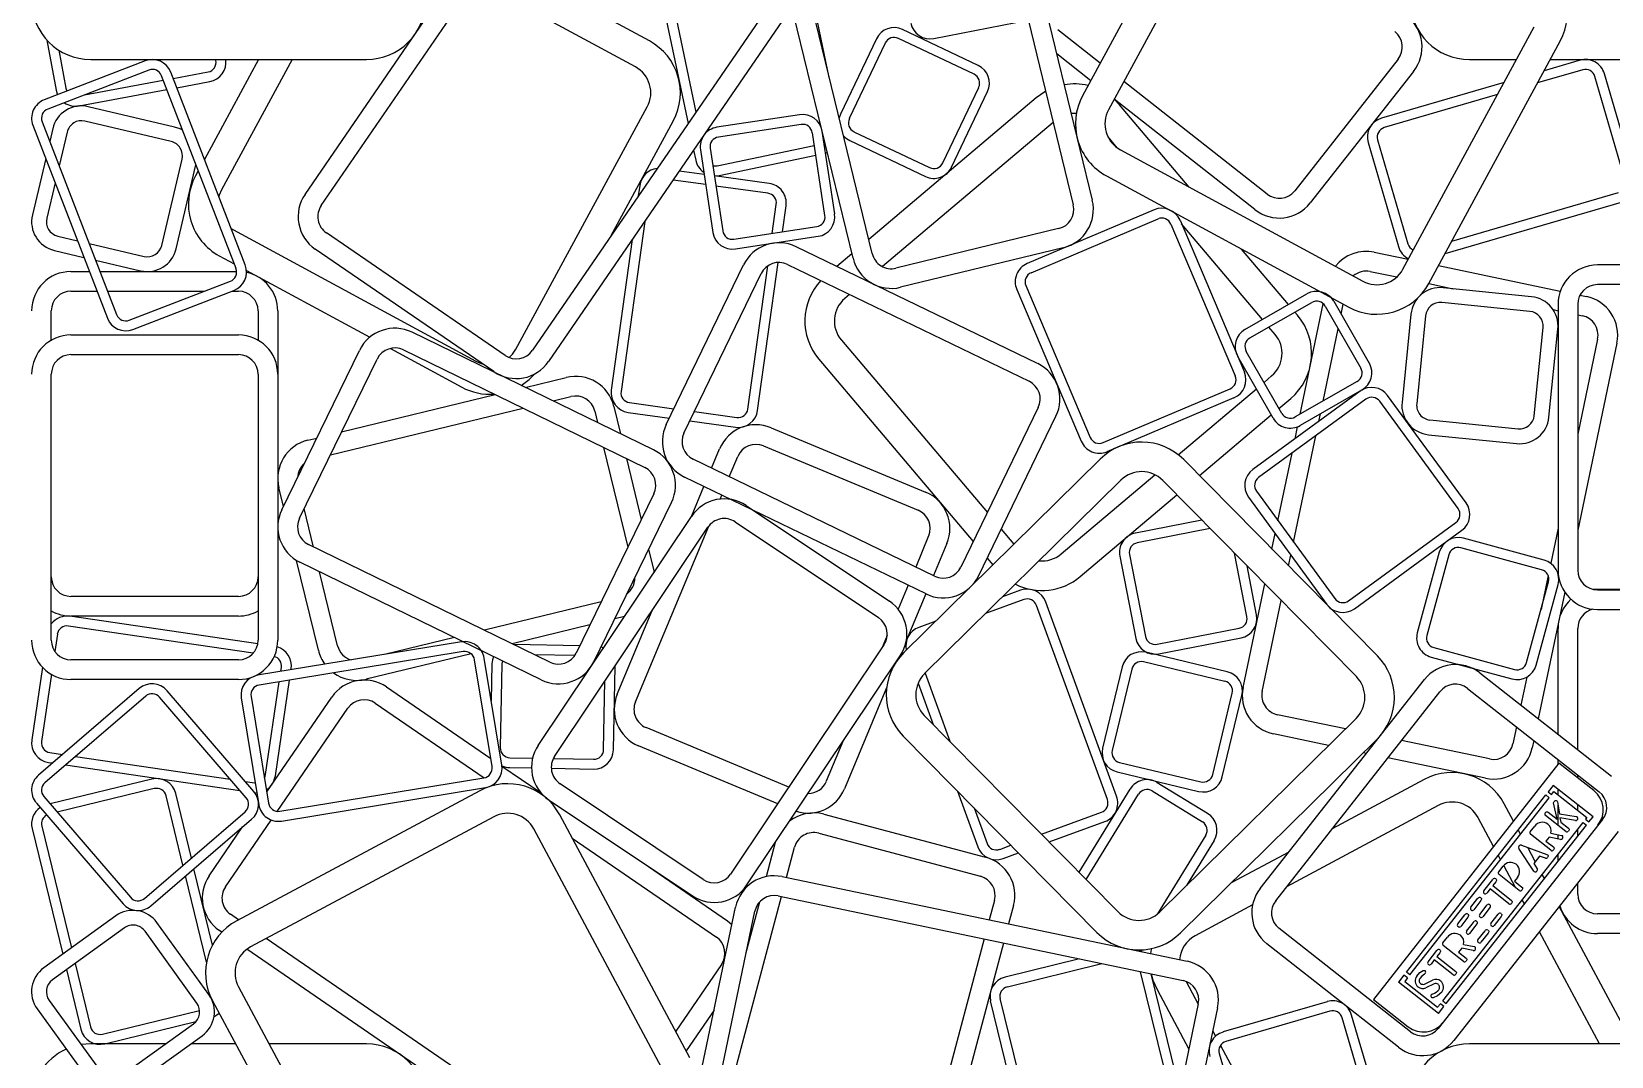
# Model space of a CAD drawing. Header units: millimetres. Extents: x 25115 to 31055, y 5999 to 10199.
# Drawn here: x 26052.5 to 26540.2, y 8891.6 to 9208.1 of the extents above; entities that cross this region are included whole.
import ezdxf

# ---------------------------------------------------------------- set-up
doc = ezdxf.new("R2010")
doc.units = ezdxf.units.MM
doc.header["$LTSCALE"] = 0.3

msp = doc.modelspace()

# ---------------------------------------------------------------- linework, layer by layer
for p, q in [((26136.89, 9157.84), (26209.12, 9263.13)), ((26417.48, 9263.14), (26376.92, 9188.31)), ((26141.91, 9154.41), (26214.13, 9259.69)), ((26425.5, 9258.8), (26384.94, 9183.96)), ((26354.63, 9234.36), (26374, 9154.6)), ((26360.54, 9235.8), (26379.91, 9156.04)), ((26243.22, 9205.23), (26194.78, 9231.48)), ((26244.43, 9230.91), (26255.14, 9179.75)), ((26247.4, 9231.54), (26257.52, 9183.21)), ((26238.87, 9197.21), (26189.59, 9223.92)), ((26298.74, 9193.99), (26292.74, 9222.67)), ((26306.06, 9138.1), (26286.69, 9217.86)), ((26311.97, 9139.54), (26292.6, 9219.3)), ((26279.31, 9214.98), (26207.08, 9109.7)), ((26284.32, 9211.55), (26212.1, 9106.26)), ((26344.72, 9197.67), (26321.38, 9208.78)), ((26331.01, 9205.98), (26356.36, 9210.97)), ((26382.38, 9198.38), (26369.33, 9208.64)), ((26475.81, 9134.71), (26516.37, 9209.55)), ((26057.23, 9205.47), (26060.09, 9190.05)), ((26313.28, 9205.9), (26302.18, 9182.57)), ((26316.02, 9204.59), (26304.92, 9181.26)), ((26343.41, 9194.93), (26320.08, 9206.03)), ((26483.83, 9130.37), (26524.39, 9205.2)), ((26087.58, 9199.08), (26056.38, 9187.04)), ((26060.89, 9202.37), (26063.08, 9190.61)), ((26070.73, 9199.49), (26155.85, 9199.49)), ((26122.54, 9199.49), (26105.84, 9168.66)), ((26109.41, 9199.22), (26109.36, 9199.49)), ((26132.92, 9199.49), (26111.11, 9159.26)), ((26379.44, 9192.96), (26368.94, 9201.2)), ((26474.33, 9199.58), (26442.4, 9158.95)), ((26496.33, 9199.49), (26510.92, 9199.49)), ((26530.48, 9199.25), (26519.41, 9196.02)), ((26521.29, 9199.49), (26549.23, 9199.49)), ((26088.67, 9196.25), (26057.48, 9184.21)), ((26068.82, 9188.58), (26093.15, 9193.1)), ((26115.59, 9134.95), (26092.6, 9194.5)), ((26118.43, 9136.04), (26095.44, 9195.6)), ((26096.19, 9193.67), (26106.97, 9195.67)), ((26479.11, 9195.83), (26447.18, 9155.19)), ((26531.33, 9196.33), (26517.37, 9192.26)), ((26544.46, 9162.16), (26535.1, 9194.26)), ((26547.38, 9163.01), (26538.02, 9195.11)), ((26067.18, 9185.19), (26094.26, 9190.22)), ((26097.3, 9190.78), (26107.53, 9192.68)), ((26333.74, 9167.54), (26344.85, 9190.88)), ((26336.49, 9166.24), (26347.59, 9189.57)), ((26433.87, 9157.92), (26389.65, 9192.66)), ((26507.09, 9192.42), (26469.19, 9181.37)), ((26505.05, 9188.66), (26470.04, 9178.45)), ((26096.61, 9178.64), (26069.98, 9184.92)), ((26201.98, 9110.01), (26242.54, 9184.84)), ((26362.62, 9187.64), (26310.91, 9143.89)), ((26388.33, 9185.5), (26386.69, 9187.2)), ((26430.11, 9153.14), (26386.72, 9187.24)), ((26409.81, 9160.11), (26388.33, 9185.5)), ((26052.9, 9179.18), (26075.88, 9119.62)), ((26055.74, 9180.27), (26078.72, 9120.72)), ((26059.01, 9178.14), (26058.08, 9174.19)), ((26095.57, 9174.2), (26068.94, 9180.48)), ((26231.39, 9145.13), (26250.56, 9180.5)), ((26289.57, 9182.45), (26264.03, 9178.56)), ((26290.03, 9179.45), (26264.49, 9175.55)), ((26302.18, 9182.57), (26301.78, 9181.48)), ((26367.82, 9180.09), (26315.15, 9135.54)), ((26375, 9182.82), (26373.42, 9182.78)), ((26063.45, 9177.09), (26060.99, 9166.65)), ((26259.24, 9174.98), (26259.28, 9174.77)), ((26297.39, 9151.36), (26293.5, 9176.9)), ((26300.4, 9151.81), (26296.5, 9177.36)), ((26305.05, 9174.46), (26328.39, 9163.36)), ((26306.36, 9177.21), (26329.69, 9166.1)), ((26387.61, 9172.23), (26384.78, 9175.57)), ((26465.06, 9173.83), (26474.43, 9141.72)), ((26467.98, 9174.68), (26477.34, 9142.58)), ((26056.85, 9168.95), (26052.73, 9151.51)), ((26092.68, 9142.09), (26098.96, 9168.72)), ((26256.86, 9171.51), (26257.5, 9168.43)), ((26258.94, 9171.63), (26262.83, 9146.09)), ((26261.94, 9172.09), (26265.83, 9146.55)), ((26264.08, 9166.7), (26294.09, 9172.98)), ((26264.7, 9163.72), (26294.55, 9169.97)), ((26297.43, 9170.57), (26298.13, 9170.76)), ((26388.61, 9171.6), (26463.45, 9131.04)), ((26097.12, 9141.04), (26103.23, 9166.97)), ((26103.93, 9165.15), (26103.09, 9163.6)), ((26260.1, 9164), (26252.44, 9165.06)), ((26280.21, 9161.21), (26263.24, 9163.56)), ((26384.27, 9163.58), (26459.1, 9123.02)), ((26059.76, 9161.41), (26057.17, 9150.46)), ((26240.23, 9160.62), (26239.77, 9157.35)), ((26260.58, 9160.86), (26250.52, 9162.26)), ((26279.79, 9158.2), (26263.72, 9160.43)), ((26281.14, 9145.8), (26282.38, 9154.77)), ((26284.27, 9146.28), (26285.39, 9154.35)), ((26488.83, 9139.59), (26543.25, 9155.47)), ((26490.87, 9143.36), (26542.4, 9158.39)), ((26241.75, 9149.48), (26234.46, 9096.97)), ((26399.03, 9153.07), (26359.84, 9136.46)), ((26361.03, 9133.66), (26400.21, 9150.27)), ((26407, 9149.85), (26426.87, 9102.96)), ((26060.56, 9144.97), (26066.65, 9143.54)), ((26114.07, 9147.32), (26114.78, 9146.9)), ((26114.78, 9146.9), (26189.62, 9106.34)), ((26198.63, 9108.12), (26143.48, 9145.95)), ((26269.3, 9144), (26294.84, 9147.89)), ((26269.76, 9140.99), (26295.3, 9144.89)), ((26369.53, 9147.26), (26319.31, 9135.06)), ((26404.2, 9148.66), (26424.07, 9101.78)), ((26432.45, 9119.22), (26407.45, 9148.77)), ((26059.52, 9140.54), (26068.64, 9138.38)), ((26070.24, 9142.69), (26087.19, 9138.69)), ((26195.19, 9103.11), (26140.04, 9140.94)), ((26237.9, 9143.87), (26231.45, 9097.39)), ((26280.7, 9142.64), (26280.7, 9142.66)), ((26283.8, 9142.89), (26283.84, 9143.14)), ((26363.05, 9105.59), (26288.49, 9141.69)), ((26305.72, 9139.5), (26301.09, 9135.59)), ((26370.97, 9141.35), (26320.75, 9129.16)), ((26440.49, 9123.84), (26426.01, 9140.95)), ((26466.98, 9139.99), (26477.48, 9137.8)), ((26072.23, 9137.54), (26086.15, 9134.26)), ((26110.44, 9138.88), (26115.03, 9136.39)), ((26118.81, 9134.34), (26156.88, 9113.71)), ((26248.41, 9086.79), (26272.25, 9136.04)), ((26273.6, 9091.53), (26279.74, 9135.75)), ((26276.61, 9091.12), (26282.96, 9136.82)), ((26285.84, 9136.21), (26360.41, 9100.11)), ((26486.8, 9135.85), (26524.4, 9127.99)), ((26587.53, 9136.05), (26535.85, 9136.05)), ((26064.65, 9134.01), (26070.33, 9134.01)), ((26073.59, 9134.01), (26115.79, 9134.01)), ((26082.65, 9118.98), (26113.85, 9131.02)), ((26253.88, 9084.14), (26277.72, 9133.39)), ((26310.32, 9131.44), (26310.07, 9131.24)), ((26359.42, 9129.68), (26379.29, 9082.8)), ((26465.73, 9134.04), (26473.95, 9132.33)), ((26483.78, 9130.27), (26491.34, 9128.69)), ((26587.53, 9129.97), (26535.85, 9129.97)), ((26064.65, 9127.93), (26072.68, 9127.93)), ((26075.94, 9127.93), (26105.86, 9127.93)), ((26083.75, 9116.14), (26114.94, 9128.18)), ((26114.3, 9127.93), (26116.33, 9127.93)), ((26305, 9126.94), (26303.53, 9125.7)), ((26356.62, 9128.49), (26376.49, 9081.61)), ((26427.05, 9116.12), (26446.17, 9127.09)), ((26428.56, 9113.49), (26447.68, 9124.46)), ((26454.47, 9124.85), (26465.44, 9105.73)), ((26515.03, 9121.71), (26487.81, 9124.46)), ((26515.49, 9126.25), (26488.27, 9129)), ((26530.47, 9126.72), (26532.44, 9126.3)), ((26058.57, 9112.8), (26058.57, 9121.85)), ((26122.41, 9121.85), (26122.41, 9112.8)), ((26128.49, 9121.85), (26128.49, 9102.27)), ((26443.31, 9120.51), (26442.49, 9121.48)), ((26444.09, 9089.98), (26451.23, 9124.08)), ((26451.83, 9123.34), (26462.8, 9104.22)), ((26456.76, 9120.85), (26457.41, 9123.94)), ((26478.28, 9120.84), (26475.53, 9093.62)), ((26482.81, 9120.38), (26480.06, 9093.16)), ((26522.15, 9122.24), (26523.69, 9121.92)), ((26523.69, 9123.89), (26523.69, 9041.81)), ((26529.77, 9123.89), (26529.77, 9041.81)), ((26529.77, 9120.65), (26531.2, 9120.35)), ((26244.42, 9078.97), (26169.95, 9115.26)), ((26436.34, 9114.62), (26434.45, 9116.86)), ((26451.15, 9094.03), (26455.83, 9116.37)), ((26516.36, 9089.49), (26519.11, 9116.72)), ((26520.9, 9089.04), (26523.65, 9116.26)), ((26064.65, 9114.43), (26116.33, 9114.43)), ((26163.25, 9110.25), (26185.27, 9098.32)), ((26167.29, 9109.8), (26241.76, 9073.5)), ((26302.46, 9112.85), (26347.53, 9059.57)), ((26535.9, 9113.16), (26529.77, 9083.84)), ((26541.85, 9111.91), (26529.77, 9054.13)), ((26064.65, 9108.35), (26116.33, 9108.35)), ((26129.72, 9060.47), (26153.7, 9109.66)), ((26135.19, 9057.81), (26159.16, 9106.99)), ((26295.49, 9106.96), (26343.18, 9050.59)), ((26435.78, 9088.71), (26424.81, 9107.82)), ((26438.41, 9090.22), (26427.44, 9109.34)), ((26058.57, 9020.19), (26058.57, 9102.27)), ((26122.41, 9102.27), (26122.41, 9020.19)), ((26128.49, 9102.27), (26128.49, 9020.19)), ((26204.88, 9098.24), (26217.54, 9101.31)), ((26432.93, 9099.78), (26435.27, 9101.77)), ((26461.68, 9100.07), (26442.56, 9089.1)), ((26148.18, 9084.47), (26195.62, 9095.99)), ((26213.45, 9094.06), (26218.98, 9095.4)), ((26383.27, 9081.18), (26422.46, 9097.79)), ((26406.48, 9077.41), (26430.57, 9097.79)), ((26462.6, 9097.05), (26429.46, 9072.85)), ((26463.19, 9097.43), (26444.08, 9086.46)), ((26495.3, 9062.59), (26471.1, 9095.73)), ((26144.72, 9077.37), (26204.19, 9091.81)), ((26226.32, 9090.93), (26227.19, 9087.36)), ((26232.23, 9092.36), (26234.28, 9083.91)), ((26236.63, 9090.53), (26249.36, 9088.76)), ((26237.05, 9093.54), (26250.75, 9091.64)), ((26257.08, 9090.76), (26270.17, 9088.94)), ((26363.23, 9091.99), (26339.38, 9042.74)), ((26423.64, 9094.99), (26384.46, 9078.38)), ((26464.39, 9094.6), (26431.25, 9070.39)), ((26437.54, 9091.74), (26441.16, 9094.8)), ((26492.85, 9060.8), (26468.64, 9093.94)), ((26255.69, 9087.88), (26269.75, 9085.93)), ((26280.78, 9085.79), (26328.48, 9065.9)), ((26344.85, 9040.09), (26368.7, 9089.34)), ((26413.01, 9070.99), (26435.18, 9089.75)), ((26442.5, 9082.37), (26443.28, 9086.08)), ((26449.84, 9087.73), (26450.32, 9090.05)), ((26484.14, 9088.17), (26511.36, 9085.42)), ((26137.78, 9081.94), (26140.51, 9082.6)), ((26442.04, 9050.46), (26448.91, 9083.29)), ((26483.68, 9083.63), (26510.91, 9080.88)), ((26229.05, 9079.69), (26236.53, 9048.9)), ((26236.15, 9076.23), (26240.7, 9057.47)), ((26331.26, 9039.92), (26256.7, 9076.02)), ((26262.38, 9073.27), (26264.87, 9079.24)), ((26267.86, 9070.61), (26270.49, 9076.9)), ((26278.44, 9080.18), (26326.14, 9060.29)), ((26382.35, 9076.09), (26321.75, 9016.32)), ((26467.92, 9015.32), (26408.15, 9075.92)), ((26437.21, 9057.07), (26441.58, 9077.93)), ((26370.29, 9046.79), (26399.23, 9071.27)), ((26130.23, 9061.51), (26128.83, 9067.25)), ((26328.61, 9034.45), (26254.05, 9070.55)), ((26256.18, 9058.38), (26260.04, 9067.65)), ((26388.76, 9069.6), (26328.16, 9009.83)), ((26461.43, 9008.92), (26401.65, 9069.51)), ((26430.59, 9066.14), (26454.8, 9033)), ((26244.56, 9065.37), (26220.58, 9016.18)), ((26226.05, 9013.52), (26250.02, 9062.71)), ((26265, 9063.74), (26265.52, 9064.99)), ((26273.06, 9061.76), (26317.29, 9032.19)), ((26376.18, 9039.83), (26406.03, 9065.08)), ((26428.14, 9064.35), (26452.34, 9031.21)), ((26139.54, 9048.92), (26136.65, 9060.82)), ((26208.89, 8987.65), (26256.19, 9058.41)), ((26269.68, 9056.71), (26313.91, 9027.14)), ((26413.77, 9057.24), (26393.21, 9053.22)), ((26459.05, 9032.34), (26492.19, 9056.55)), ((26213.94, 8984.27), (26261.25, 9055.03)), ((26238.9, 9001.14), (26261.52, 9055.41)), ((26329.41, 9052.34), (26325.41, 9042.75)), ((26351.83, 9054.49), (26355.75, 9049.85)), ((26416.33, 9054.64), (26393.79, 9050.24)), ((26435.38, 9048.31), (26436.38, 9053.07)), ((26460.84, 9029.89), (26493.98, 9054.09)), ((26519.42, 9044.87), (26494.48, 9051.64)), ((26523.69, 9054.76), (26521.42, 9043.91)), ((26212.45, 9013.38), (26137.99, 9049.68)), ((26242.95, 9048.2), (26244.43, 9042.14)), ((26335.02, 9050), (26330.89, 9040.1)), ((26391.39, 9046.67), (26396.34, 9021.31)), ((26427.66, 9027.43), (26423.84, 9047.02)), ((26440.51, 9043.11), (26441.21, 9046.46)), ((26487.02, 9047.36), (26480.25, 9022.42)), ((26489.96, 9046.56), (26483.19, 9021.63)), ((26518.62, 9041.93), (26493.69, 9048.7)), ((26141.03, 9017.03), (26134.29, 9044.78)), ((26209.79, 9007.92), (26135.32, 9044.21)), ((26244.43, 9042.14), (26244.63, 9041.11)), ((26347.48, 9045.51), (26349.24, 9043.43)), ((26388.4, 9046.09), (26393.35, 9020.73)), ((26430.65, 9028.01), (26427.7, 9043.11)), ((26146.94, 9018.47), (26141.41, 9041.25)), ((26323.07, 9037.13), (26319.98, 9029.73)), ((26426.45, 9005.6), (26433.14, 9037.59)), ((26513.99, 9013.27), (26520.76, 9038.2)), ((26516.93, 9012.47), (26523.7, 9037.41)), ((26520.64, 9040.16), (26518.44, 9029.64)), ((26116.33, 9033.69), (26064.65, 9033.69)), ((26228.27, 9031.96), (26192.27, 9023.22)), ((26328.55, 9034.48), (26322.51, 9019.98)), ((26358.81, 9032.72), (26347, 9028.41)), ((26357.77, 9035.57), (26352.2, 9033.54)), ((26387.44, 8971.97), (26365.56, 9031.95)), ((26432.4, 9004.36), (26438.27, 9032.4)), ((26525.77, 9035), (26517.59, 8995.87)), ((26534.48, 9035.88), (26535.85, 9035.96)), ((26535.85, 9035.96), (26587.53, 9035.96)), ((26535.85, 9035.73), (26587.53, 9035.73)), ((26122.3, 9019.01), (26064.33, 9027.55)), ((26116.33, 9027.61), (26064.65, 9027.61)), ((26235.48, 9027.46), (26232.49, 9026.73)), ((26233.29, 9003.48), (26244.06, 9029.32)), ((26384.58, 8970.93), (26362.71, 9030.9)), ((26535.85, 9029.65), (26587.53, 9029.65)), ((26120.87, 9016.15), (26063.89, 9024.54)), ((26224.82, 9024.87), (26200.83, 9019.04)), ((26331.59, 9026.03), (26326.35, 9024.11)), ((26399.9, 9018.91), (26425.26, 9023.86)), ((26523.69, 8991.08), (26523.69, 9023.8)), ((26529.77, 8986.3), (26529.77, 9023.8)), ((26060.44, 9021.98), (26059.66, 9016.72)), ((26185.24, 9019.63), (26122.24, 9009.31)), ((26183.01, 9020.97), (26161.39, 9015.72)), ((26221.68, 9018.44), (26201.29, 9018.82)), ((26315.58, 9018.7), (26268.28, 8947.94)), ((26316.59, 9021.59), (26315.06, 9017.92)), ((26400.48, 9015.93), (26425.84, 9020.88)), ((26485.33, 9017.9), (26510.26, 9011.13)), ((26116.33, 9014.11), (26064.65, 9014.11)), ((26185.73, 9016.63), (26122.73, 9006.31)), ((26188.17, 9015.97), (26155.72, 9008.09)), ((26194.63, 8981.12), (26189.22, 9014.12)), ((26191.57, 9016.79), (26191.44, 9016.76)), ((26197.63, 8981.61), (26192.22, 9014.61)), ((26194.61, 9012.87), (26194.39, 9001.4)), ((26197.65, 9012.81), (26197.16, 8986.97)), ((26220.14, 9015.42), (26207.78, 9015.66)), ((26273.33, 8944.56), (26320.64, 9015.32)), ((26320.44, 9015.03), (26320.31, 9014.72)), ((26420.87, 9007.45), (26395.74, 9013.47)), ((26421.58, 9010.41), (26396.45, 9016.43)), ((26484.53, 9014.96), (26509.47, 9008.19)), ((26055.86, 9011.79), (26052.56, 8989.34)), ((26058.62, 9009.63), (26055.56, 8988.89)), ((26116.33, 9008.03), (26064.65, 9008.03)), ((26127.74, 8978.26), (26132.1, 9007.84)), ((26129.42, 9010.48), (26129.61, 9011.79)), ((26132.57, 9011), (26132.62, 9011.34)), ((26229.07, 8986.37), (26229.47, 9007.5)), ((26232.11, 8986.31), (26232.6, 9012.15)), ((26328.28, 9009.95), (26335.95, 8988.94)), ((26389.12, 9011.93), (26383.11, 8986.8)), ((26392.08, 9011.22), (26386.06, 8986.09)), ((26431.74, 8943.47), (26482.46, 9008.01)), ((26499.53, 9010.06), (26540.17, 8978.13)), ((26514.08, 9008.78), (26512.25, 9000.06)), ((26085.73, 9005.21), (26054.61, 8978.46)), ((26087.71, 9002.91), (26056.59, 8976.15)), ((26118.75, 8971.47), (26092, 9002.59)), ((26121.06, 8973.45), (26094.3, 9004.57)), ((26120.23, 9002.81), (26125.63, 8969.81)), ((26124.74, 8978.7), (26128.95, 9007.32)), ((26125.06, 8973.31), (26145.13, 9002.57)), ((26162.04, 9005.72), (26194.22, 8983.64)), ((26316.44, 9005.44), (26303.43, 8974.24)), ((26326.16, 9006.89), (26330.81, 8994.15)), ((26417.11, 8978.66), (26423.12, 9003.79)), ((26420.06, 8977.95), (26426.08, 9003.08)), ((26436.53, 8939.71), (26487.24, 9004.26)), ((26495.77, 9005.28), (26536.41, 8973.35)), ((26117.23, 9002.32), (26122.63, 8969.32)), ((26128.3, 8967.28), (26150.14, 8999.13)), ((26158.6, 9000.71), (26192.21, 8977.65)), ((26286.24, 8974.82), (26242.17, 8993.19)), ((26328.07, 8996.93), (26387.85, 8936.33)), ((26400.74, 8936.24), (26461.34, 8996.02)), ((26458.06, 8992.78), (26437.11, 8997.16)), ((26510.86, 8993.42), (26509.77, 8988.18)), ((26302.94, 8988.85), (26297.82, 8976.58)), ((26321.58, 8990.52), (26381.35, 8929.93)), ((26407.15, 8929.75), (26467.75, 8989.53)), ((26452.87, 8987.66), (26435.86, 8991.21)), ((26468.74, 8990.55), (26468.71, 8990.55)), ((26502.57, 8983.47), (26475.38, 8989.16)), ((26516.2, 8989.23), (26515.72, 8986.94)), ((26058.13, 8985.44), (26062.06, 8984.86)), ((26066.04, 8984.28), (26113.78, 8977.24)), ((26200.14, 8983.88), (26207.17, 8983.74)), ((26213.56, 8983.62), (26225.98, 8983.39)), ((26282.8, 8969.67), (26239.83, 8987.58)), ((26464.54, 8985.21), (26463.58, 8985.42)), ((26501.33, 8977.52), (26471.18, 8983.83)), ((26523.69, 8981.76), (26523.69, 8983.34)), ((26057.69, 8982.43), (26059.01, 8982.24)), ((26062.99, 8981.65), (26116.81, 8973.73)), ((26197.68, 8981.27), (26209.75, 8972.99)), ((26200.08, 8980.84), (26206.84, 8980.71)), ((26212.92, 8980.59), (26225.92, 8980.35)), ((26387.6, 8979.47), (26412.74, 8973.46)), ((26388.31, 8982.43), (26413.44, 8976.41)), ((26523.99, 8982.14), (26466.7, 8909.24)), ((26534.75, 8973.69), (26523.99, 8982.14)), ((26529.77, 8977.6), (26529.77, 8978.57)), ((26089.63, 8977.28), (26058.18, 8969.64)), ((26090.35, 8974.33), (26060.4, 8967.05)), ((26190.84, 8973.68), (26115.81, 8933.49)), ((26118.37, 8976.57), (26121.29, 8976.14)), ((26121.29, 8976.14), (26121.52, 8976.11)), ((26129.13, 8967.31), (26192.13, 8977.63)), ((26129.62, 8964.31), (26192.62, 8974.63)), ((26195.12, 8975.65), (26195.48, 8975.4)), ((26259.84, 8946.27), (26215.62, 8975.83)), ((26338.33, 8973.54), (26344.6, 8956.34)), ((26375.86, 8948.48), (26391.6, 8974.2)), ((26398.37, 8973.61), (26413.93, 8964.09)), ((26399.96, 8976.21), (26415.52, 8966.69)), ((26482.4, 8977.12), (26453.94, 8961.88)), ((26522.21, 8975.33), (26520.63, 8973.32)), ((26520.63, 8973.32), (26521.71, 8972.47)), ((26521.71, 8972.47), (26522.44, 8973.41)), ((26534.52, 8965.65), (26522.21, 8975.33)), ((26522.44, 8973.41), (26532.6, 8965.42)), ((26523.69, 8972.42), (26523.69, 8974.16)), ((26053.96, 8969.88), (26080.72, 8938.76)), ((26056.27, 8971.87), (26083.02, 8940.75)), ((26099.22, 8950.67), (26094.02, 8972.09)), ((26101.81, 8952.89), (26096.97, 8972.81)), ((26121.35, 8973.08), (26122.02, 8973.07)), ((26122.52, 8969.62), (26122.57, 8969.69)), ((26212.24, 8970.78), (26256.46, 8941.21)), ((26378.06, 8946.25), (26394.19, 8972.61)), ((26486.7, 8969.08), (26439.9, 8944.01)), ((26476.9, 8917.66), (26519.88, 8972.36)), ((26477.97, 8916.81), (26520.96, 8971.52)), ((26509.96, 8964.29), (26507.09, 8969.66)), ((26520.96, 8971.52), (26519.88, 8972.36)), ((26523.42, 8964.86), (26522.31, 8969.93)), ((26523.51, 8970.26), (26524.14, 8966.57)), ((26523.69, 8962.99), (26523.69, 8969.19)), ((26529.77, 8967.65), (26529.77, 8969.39)), ((26087.31, 8940.42), (26118.43, 8967.18)), ((26089.29, 8938.12), (26120.41, 8964.87)), ((26112.31, 8943.98), (26126.47, 8964.62)), ((26195.15, 8965.64), (26120.11, 8925.45)), ((26255.73, 8891.18), (26215.53, 8966.22)), ((26297.03, 8966.41), (26346.98, 8953.12)), ((26343.46, 8968.34), (26347.46, 8957.39)), ((26364.23, 8960.27), (26382.77, 8967.03)), ((26366.58, 8957.89), (26383.81, 8964.18)), ((26537.44, 8964.81), (26486.72, 8900.27)), ((26488.13, 8908.83), (26531.41, 8963.91)), ((26503.81, 8956.46), (26499.05, 8965.35)), ((26526.07, 8961.12), (26519.8, 8966.05)), ((26520.61, 8967.07), (26523.42, 8964.86)), ((26524.14, 8966.57), (26529.34, 8965.75)), ((26524.25, 8965.35), (26524.6, 8963.94)), ((26529.08, 8964.5), (26524.25, 8965.35)), ((26524.6, 8963.94), (26526.88, 8962.14)), ((26531.41, 8963.91), (26532.49, 8963.07)), ((26532.6, 8965.42), (26532.16, 8964.87)), ((26532.16, 8964.87), (26533.24, 8964.02)), ((26533.24, 8964.02), (26534.52, 8965.65)), ((26052.66, 8962.04), (26062.1, 8923.2)), ((26055.62, 8962.76), (26064.76, 8925.12)), ((26107.3, 8947.42), (26117.63, 8962.49)), ((26247.69, 8886.88), (26207.49, 8961.91)), ((26219.4, 8959), (26263.89, 8928.48)), ((26295.47, 8960.53), (26345.41, 8947.25)), ((26414.94, 8959.91), (26400.09, 8935.66)), ((26489.21, 8907.98), (26532.49, 8963.07)), ((26542.22, 8961.06), (26491.5, 8896.52)), ((26512.12, 8960.27), (26511.41, 8961.59)), ((26515.12, 8961.01), (26516.49, 8962.76)), ((26521.48, 8955.28), (26515.22, 8960.21)), ((26520.95, 8959.36), (26519.97, 8958.13)), ((26524.46, 8958.64), (26520.95, 8959.36)), ((26521.48, 8960.53), (26524.77, 8959.88)), ((26523.69, 8958.8), (26523.69, 8960.1)), ((26529.77, 8959.61), (26529.77, 8961.83)), ((26279.33, 8947.15), (26282.15, 8957.75)), ((26285.54, 8946.85), (26288.03, 8956.22)), ((26351.36, 8955.57), (26354.81, 8956.83)), ((26352.4, 8952.72), (26357.16, 8954.45)), ((26417.53, 8958.33), (26409, 8944.38)), ((26440.59, 8954.73), (26422.82, 8945.21)), ((26505.97, 8952.44), (26505.26, 8953.76)), ((26516.2, 8948.86), (26511.58, 8955.86)), ((26512.38, 8956.83), (26520.26, 8954.02)), ((26516.66, 8951.8), (26514.34, 8956.13)), ((26519.97, 8958.13), (26522.29, 8956.3)), ((26523.69, 8951.87), (26523.69, 8954.09)), ((26108.34, 8926.02), (26102.62, 8949.58)), ((26241.29, 8951.36), (26267.33, 8933.5)), ((26505.38, 8948.62), (26506.75, 8950.37)), ((26510.61, 8943.78), (26506.98, 8950.56)), ((26517.97, 8953.47), (26516.2, 8951.21)), ((26516.2, 8951.21), (26517.26, 8949.6)), ((26519.79, 8952.82), (26517.97, 8953.47)), ((26106.49, 8920.75), (26100.03, 8947.35)), ((26284.21, 8947.13), (26409.18, 8921)), ((26500.79, 8942.78), (26503.54, 8946.28)), ((26504.46, 8945.56), (26503.53, 8944.37)), ((26503.53, 8944.37), (26509.33, 8939.81)), ((26511.74, 8942.89), (26505.48, 8947.81)), ((26511.17, 8946.92), (26510.23, 8945.73)), ((26510.23, 8945.73), (26512.55, 8943.91)), ((26519.49, 8946.52), (26518.78, 8947.84)), ((26529.77, 8941.72), (26529.77, 8945.22)), ((26266.93, 8876.9), (26283.98, 8940.97)), ((26273.11, 8923.76), (26277.26, 8939.36)), ((26282.96, 8941.18), (26407.94, 8915.04)), ((26349.73, 8939.81), (26348.12, 8933.77)), ((26496.77, 8937.66), (26498.95, 8940.44)), ((26499.88, 8939.72), (26497.66, 8936.9)), ((26502.73, 8943.34), (26501.71, 8942.05)), ((26508.53, 8938.79), (26502.73, 8943.34)), ((26513.33, 8938.69), (26512.63, 8940.01)), ((26078.47, 8935), (26056.28, 8919)), ((26116.4, 8933.8), (26113.89, 8935.53)), ((26256.12, 8872.25), (26269.81, 8937.72)), ((26262.08, 8871.01), (26275.76, 8936.47)), ((26355.6, 8938.25), (26354.08, 8932.52)), ((26429.39, 8938.38), (26411.67, 8928.89)), ((26492.74, 8932.53), (26494.93, 8935.32)), ((26495.85, 8934.6), (26493.64, 8931.78)), ((26496.92, 8936.81), (26496.86, 8936.85)), ((26499.51, 8935.45), (26501.83, 8938.4)), ((26499.68, 8934.64), (26499.6, 8934.7)), ((26502.75, 8937.68), (26500.43, 8934.72)), ((26502.57, 8938.49), (26502.66, 8938.43)), ((26502.99, 8932.71), (26505.21, 8935.53)), ((26506.13, 8934.81), (26503.94, 8932.02)), ((26546.82, 8895.49), (26524.07, 8937.96)), ((26548.96, 8935.64), (26535.85, 8935.64)), ((26081.13, 8931.3), (26058.94, 8915.3)), ((26103.5, 8908.08), (26087.5, 8930.27)), ((26107.2, 8910.75), (26091.2, 8932.94)), ((26111.21, 8929.99), (26110.45, 8930.51)), ((26267.33, 8933.5), (26268.7, 8932.4)), ((26478.19, 8899.25), (26437.55, 8931.18)), ((26492.89, 8931.69), (26492.84, 8931.73)), ((26495.48, 8930.33), (26497.14, 8932.44)), ((26495.66, 8929.51), (26495.57, 8929.58)), ((26498.06, 8931.71), (26496.4, 8929.6)), ((26497.15, 8932.45), (26497.8, 8933.28)), ((26498.07, 8931.73), (26498.72, 8932.55)), ((26498.55, 8933.37), (26498.63, 8933.3)), ((26498.96, 8927.59), (26501.18, 8930.41)), ((26502.1, 8929.68), (26499.91, 8926.9)), ((26503.13, 8931.92), (26503.08, 8931.97)), ((26536.48, 8895.49), (26517.92, 8930.13)), ((26549.94, 8929.56), (26535.85, 8929.56)), ((26214.82, 8858.92), (26118.93, 8924.69)), ((26219.18, 8863.3), (26124.87, 8927.99)), ((26346.55, 8927.88), (26328.63, 8860.49)), ((26352.51, 8926.63), (26334.5, 8858.92)), ((26389.73, 8925.09), (26389.68, 8925.07)), ((26474.43, 8894.47), (26433.79, 8926.4)), ((26488.15, 8926.7), (26489.53, 8928.45)), ((26494.52, 8920.96), (26488.25, 8925.89)), ((26493.98, 8925.04), (26493.01, 8923.81)), ((26497.49, 8924.33), (26493.98, 8925.04)), ((26494.52, 8926.21), (26497.8, 8925.57)), ((26499.11, 8926.8), (26499.05, 8926.84)), ((26065.92, 8920.33), (26070.69, 8900.73)), ((26265.46, 8920.03), (26251.32, 8899.41)), ((26376, 8921.72), (26352.98, 8916.09)), ((26353.71, 8913.14), (26382.89, 8920.28)), ((26483.57, 8920.86), (26486.32, 8924.36)), ((26485.5, 8921.42), (26484.49, 8920.13)), ((26491.3, 8916.86), (26485.5, 8921.42)), ((26487.24, 8923.63), (26486.31, 8922.44)), ((26486.31, 8922.44), (26492.1, 8917.89)), ((26493.01, 8923.81), (26495.33, 8921.98)), ((26063.26, 8918.41), (26067.73, 8900.01)), ((26405.55, 8873.94), (26394.82, 8917.79)), ((26407, 8880.84), (26398.12, 8917.1)), ((26408.9, 8914.76), (26412.63, 8907.79)), ((26476.14, 8916.7), (26474.45, 8914.55)), ((26477.22, 8915.86), (26476.14, 8916.7)), ((26477.22, 8915.86), (26476.38, 8914.78)), ((26476.38, 8914.78), (26486.53, 8906.8)), ((26477.97, 8916.81), (26476.9, 8917.66)), ((26482.43, 8913.96), (26484.98, 8915.14)), ((26116.38, 8913.1), (26156.58, 8838.07)), ((26399.9, 8912.24), (26409.73, 8893.9)), ((26486.77, 8904.88), (26474.45, 8914.55)), ((26485.42, 8914.02), (26482.88, 8912.84)), ((26054.21, 8906.27), (26070.22, 8884.07)), ((26057.91, 8908.93), (26073.92, 8886.74)), ((26074.36, 8898.49), (26104.35, 8905.77)), ((26108.34, 8908.79), (26148.54, 8833.76)), ((26263.17, 8905.94), (26254.55, 8893.38)), ((26364.53, 8843.37), (26348.52, 8908.74)), ((26367.74, 8843.02), (26351.48, 8909.46)), ((26412.64, 8907.85), (26398.95, 8842.38)), ((26418.6, 8906.6), (26404.91, 8841.14)), ((26452.43, 8908.52), (26420.33, 8899.16)), ((26453.28, 8905.6), (26421.18, 8896.24)), ((26466.7, 8909.24), (26477.46, 8900.79)), ((26486.53, 8906.8), (26487.38, 8907.87)), ((26486.77, 8904.88), (26488.46, 8907.03)), ((26488.46, 8907.03), (26487.38, 8907.87)), ((26488.13, 8908.83), (26489.21, 8907.98)), ((26075.08, 8895.53), (26103.2, 8902.37)), ((26080.28, 8885.71), (26102.47, 8901.72)), ((26474.93, 8842.25), (26457.05, 8903.54)), ((26477.85, 8843.1), (26459.97, 8904.39)), ((26070.73, 8895.49), (26067.78, 8895.25)), ((26093.84, 8895.49), (26070.73, 8895.49)), ((26082.95, 8882.01), (26105.14, 8898.02)), ((26115.47, 8895.49), (26101.64, 8895.49)), ((26155.85, 8895.49), (26125.82, 8895.49)), ((26417.1, 8899.45), (26417.96, 8897.84)), ((26581.45, 8895.49), (26496.33, 8895.49)), ((26419.11, 8892.47), (26436.99, 8831.18)), ((26419.49, 8894.99), (26448.13, 8841.51))]:
    msp.add_line(p, q)
at = {"flags": 128}
for points in [[(26060.09, 9190.05), (26060.42, 9188.91), (26060.53, 9188.64)], [(26063.08, 9190.61), (26063.25, 9190.04), (26063.38, 9189.74)], [(26365.5, 9189.63), (26365.22, 9189.47), (26362.62, 9187.64)], [(26099.11, 9177.64), (26098.31, 9178.06), (26096.61, 9178.64)], [(26297.07, 9173.62), (26297.38, 9173.73), (26297.4, 9173.74)], [(26263.24, 9163.6), (26263.52, 9163.59), (26264.7, 9163.72)], [(26111.11, 9159.26), (26110.42, 9157.61), (26110.28, 9157.14)], [(26199.92, 9107.45), (26200.98, 9108.53), (26201.98, 9110.01)], [(26189.62, 9106.34), (26191.27, 9105.64), (26191.66, 9105.53)], [(26203.6, 9098.86), (26206.06, 9100.7), (26207.71, 9102.36)], [(26229.04, 9017.8), (26228.95, 9017.84), (26228.27, 9018.09)], [(26195.07, 9015.09), (26194.75, 9014.05), (26194.61, 9012.87)], [(26197.81, 9013.75), (26197.72, 9013.4), (26197.65, 9012.81)], [(26227.31, 9015.2), (26227.17, 9015.23), (26226.91, 9015.28)], [(26124.36, 8977.61), (26124.59, 8978.13), (26124.74, 8978.7)], [(26522.31, 8969.93), (26522.36, 8970.18), (26522.46, 8970.36)], [(26522.46, 8970.36), (26522.66, 8970.56), (26522.91, 8970.69), (26523.14, 8970.67), (26523.33, 8970.56)], [(26523.33, 8970.56), (26523.46, 8970.41), (26523.51, 8970.26)], [(26519.71, 8966.86), (26519.92, 8967.07), (26520.18, 8967.2), (26520.41, 8967.19), (26520.61, 8967.07)], [(26529.34, 8965.75), (26529.5, 8965.7), (26529.61, 8965.63)], [(26524.77, 8959.88), (26524.92, 8959.85), (26525.02, 8959.79)], [(26526.88, 8962.14), (26527.02, 8962.01), (26527.1, 8961.83), (26527.09, 8961.63), (26526.89, 8961.23)], [(26520.26, 8954.02), (26520.35, 8953.98), (26520.42, 8953.93)], [(26520.42, 8953.93), (26520.56, 8953.79), (26520.64, 8953.62), (26520.64, 8953.42), (26520.43, 8953.02)], [(26522.29, 8956.3), (26522.43, 8956.17), (26522.51, 8955.99), (26522.51, 8955.79), (26522.3, 8955.39)], [(26516.33, 8948.73), (26516.26, 8948.8), (26516.2, 8948.86)], [(26504.44, 8946.47), (26504.58, 8946.33), (26504.66, 8946.16), (26504.67, 8945.96), (26504.46, 8945.56)], [(26499.85, 8940.63), (26500.04, 8940.41), (26500.08, 8940.13), (26499.88, 8939.72)], [(26509.33, 8939.81), (26509.47, 8939.67), (26509.55, 8939.5), (26509.55, 8939.3), (26509.34, 8938.89)], [(26512.55, 8943.91), (26512.69, 8943.77), (26512.77, 8943.59), (26512.77, 8943.4), (26512.56, 8942.99)], [(26495.83, 8935.51), (26496.02, 8935.29), (26496.06, 8935.01), (26495.85, 8934.6)], [(26506.1, 8935.72), (26506.24, 8935.58), (26506.32, 8935.41), (26506.33, 8935.22), (26506.13, 8934.81)], [(26497.14, 8932.44), (26497.15, 8932.44), (26497.15, 8932.45)], [(26498.07, 8931.73), (26498.07, 8931.72), (26498.06, 8931.71)], [(26502.08, 8930.6), (26502.21, 8930.46), (26502.3, 8930.29), (26502.3, 8930.09), (26502.1, 8929.68)], [(26395.2, 8923.92), (26394.49, 8924.42), (26394.37, 8924.49)], [(26398.2, 8924.91), (26398.13, 8924.59), (26397.91, 8923.35)], [(26487.21, 8924.55), (26487.35, 8924.41), (26487.44, 8924.24), (26487.44, 8924.04), (26487.24, 8923.63)], [(26497.8, 8925.57), (26497.95, 8925.53), (26498.06, 8925.47)], [(26495.33, 8921.98), (26495.46, 8921.85), (26495.54, 8921.67), (26495.54, 8921.47), (26495.33, 8921.07)], [(26398.13, 8917.1), (26398.65, 8915.16), (26399.9, 8912.24)], [(26480.08, 8916.42), (26481.07, 8917.49), (26482.03, 8918.11)], [(26482.5, 8917.06), (26481.61, 8916.36), (26481.01, 8915.7)], [(26482.03, 8918.11), (26482.39, 8918.19), (26482.54, 8918.18), (26482.67, 8918.11)], [(26482.68, 8917.21), (26482.58, 8917.12), (26482.5, 8917.06)], [(26492.1, 8917.89), (26492.24, 8917.75), (26492.32, 8917.57), (26492.32, 8917.38), (26492.11, 8916.97)], [(26484.54, 8910.64), (26484.7, 8910.8), (26484.85, 8910.88)], [(26484.85, 8910.88), (26485.56, 8911.2), (26486.1, 8911.47)], [(26487.8, 8911.48), (26486.46, 8910.28), (26485.16, 8909.74)], [(26486.1, 8911.47), (26486.56, 8911.85), (26486.87, 8912.19)], [(26108.65, 8907.63), (26108.73, 8907.75), (26108.82, 8907.91)], [(26108.79, 8903.87), (26109.72, 8904.43), (26110.38, 8904.99)], [(26485.16, 8909.74), (26484.86, 8909.73), (26484.64, 8909.83)]]:
    msp.add_lwpolyline(points, dxfattribs=at)
for centre, radius, start, end in [((26508.35, 9213.89), 18.24, 331.5436, 61.5436), ((26070.73, 9217.73), 18.24, 180, 270), ((26155.85, 9217.73), 18.24, 270, 0), ((26496.33, 9217.73), 18.24, 180, 270), ((26469.55, 9203.34), 12.16, 321.8422, 51.8422), ((26318.77, 9203.29), 6.08, 64.5511, 154.5511), ((26329.83, 9211.94), 6.08, 191.1371, 281.1371), ((26469.55, 9203.34), 6.08, 321.8422, 51.8422), ((26234.52, 9189.19), 18.24, 331.5436, 61.5436), ((26318.77, 9203.29), 3.04, 64.5511, 154.5511), ((26089.77, 9193.41), 6.08, 21.1035, 111.1035), ((26106.42, 9198.66), 3.04, 280.5254, 10.5254), ((26106.42, 9198.66), 6.08, 280.5254, 7.841), ((26342.1, 9192.18), 6.08, 334.5511, 64.5511), ((26532.18, 9193.41), 6.08, 16.2655, 106.2655), ((26089.77, 9193.41), 3.04, 21.1035, 111.1035), ((26234.52, 9189.19), 9.12, 331.5436, 61.5436), ((26342.1, 9192.18), 3.04, 334.5511, 64.5511), ((26532.18, 9193.41), 3.04, 16.2655, 106.2655), ((26374.41, 9173.71), 18.24, 76.6126, 99.9429), ((26392.96, 9179.62), 18.24, 151.5436, 241.5436), ((26058.57, 9181.37), 6.08, 111.1035, 201.1035), ((26058.57, 9181.37), 3.04, 111.1035, 201.1035), ((26067.89, 9176.04), 9.12, 76.7304, 166.7304), ((26066.07, 9191.16), 6.08, 235.0796, 280.5254), ((26392.96, 9179.62), 9.12, 151.5436, 241.5436), ((26067.89, 9176.04), 4.56, 76.7304, 166.7304), ((26264.95, 9172.55), 6.08, 98.6672, 188.6672), ((26290.49, 9176.44), 6.08, 8.6672, 98.6672), ((26290.49, 9176.44), 3.04, 8.6672, 98.6672), ((26307.67, 9179.95), 3.04, 154.5511, 244.5511), ((26470.9, 9175.53), 6.08, 106.2655, 196.2655), ((26470.9, 9175.53), 3.04, 106.2655, 196.2655), ((26094.52, 9169.76), 4.56, 346.7304, 76.7304), ((26264.95, 9172.55), 3.04, 98.6672, 188.6672), ((26307.67, 9179.95), 6.08, 221.8399, 244.5511), ((26263.46, 9169.67), 6.08, 191.8202, 235.319), ((26119.13, 9154.91), 18.24, 151.5436, 241.5436), ((26246.25, 9159.79), 6.08, 96.2273, 172.0945), ((26263.46, 9169.67), 3.04, 256.7751, 281.8202), ((26331, 9168.85), 6.08, 244.5511, 334.5511), ((26331, 9168.85), 3.04, 244.5511, 334.5511), ((26279.37, 9155.19), 6.08, 352.0945, 82.0945), ((26437.62, 9162.7), 6.08, 231.8422, 321.8422), ((26146.92, 9150.97), 12.16, 145.5515, 235.5515), ((26146.92, 9150.97), 6.08, 145.5515, 235.5515), ((26279.37, 9155.19), 3.04, 352.0945, 82.0945), ((26368.1, 9153.17), 6.08, 283.6503, 13.6503), ((26368.1, 9153.17), 12.16, 283.6503, 13.6503), ((26437.62, 9162.7), 12.16, 231.8422, 321.8422), ((26061.61, 9149.41), 9.12, 166.7304, 256.7304), ((26061.61, 9149.41), 4.56, 166.7304, 256.7304), ((26294.38, 9150.9), 3.04, 278.6672, 8.6672), ((26294.38, 9150.9), 6.08, 278.6672, 8.6672), ((26401.4, 9147.47), 6.08, 22.9696, 112.9696), ((26401.4, 9147.47), 3.04, 22.9696, 112.9696), ((26268.84, 9147), 6.08, 188.6672, 278.6672), ((26268.84, 9147), 3.04, 188.6672, 278.6672), ((26088.24, 9143.13), 9.12, 256.7304, 346.7304), ((26088.24, 9143.13), 4.56, 256.7304, 346.7304), ((26283.2, 9130.74), 12.16, 64.1654, 154.1654), ((26317.88, 9140.97), 6.08, 193.6503, 283.6503), ((26464.49, 9128.09), 12.16, 78.1888, 141.6223), ((26480.26, 9143.43), 6.08, 196.2655, 243.8), ((26480.26, 9143.43), 3.04, 196.2655, 246.06), ((26112.75, 9133.85), 3.04, 291.1035, 21.1035), ((26112.75, 9133.85), 6.08, 291.1035, 21.1035), ((26283.2, 9130.74), 6.08, 64.1654, 154.1654), ((26317.88, 9140.97), 12.16, 193.6503, 283.6503), ((26362.21, 9130.86), 6.08, 112.9696, 202.9696), ((26464.49, 9128.09), 6.08, 78.1888, 131.3868), ((26467.79, 9139.06), 9.12, 241.5436, 331.5436), ((26535.85, 9123.89), 12.16, 90, 180), ((26064.65, 9121.85), 12.16, 90, 180), ((26116.33, 9121.85), 12.16, 0, 78.1248), ((26309.42, 9118.74), 18.24, 136.7628, 220.2303), ((26362.21, 9130.86), 3.04, 112.9696, 202.9696), ((26467.79, 9139.06), 18.24, 241.5436, 331.5436), ((26535.85, 9123.89), 6.08, 90, 180), ((26064.65, 9121.85), 6.08, 90, 180), ((26116.33, 9121.85), 6.08, 0, 90), ((26309.42, 9118.74), 9.12, 130.2303, 220.2303), ((26449.19, 9121.82), 6.08, 29.8592, 119.8592), ((26449.19, 9121.82), 3.04, 29.8592, 119.8592), ((26487.35, 9119.92), 9.12, 84.2325, 174.2325), ((26487.35, 9119.92), 4.56, 84.2325, 174.2325), ((26514.57, 9117.17), 9.12, 354.2325, 84.2325), ((26529.95, 9114.4), 12.16, 348.1888, 78.1888), ((26081.56, 9121.81), 6.08, 201.1035, 291.1035), ((26081.56, 9121.81), 3.04, 201.1035, 291.1035), ((26429.38, 9108.73), 18.24, 310.2303, 40.2303), ((26514.57, 9117.17), 4.56, 354.2325, 84.2325), ((26529.95, 9114.4), 6.08, 348.1888, 78.1888), ((26164.63, 9104.33), 12.16, 64.0147, 154.0147), ((26430.08, 9110.85), 6.08, 119.8592, 209.8592), ((26064.65, 9102.27), 12.16, 90, 180), ((26116.33, 9102.27), 12.16, 0, 90), ((26164.63, 9104.33), 6.08, 64.0147, 154.0147), ((26430.08, 9110.85), 3.04, 119.8592, 209.8592), ((26429.38, 9108.73), 9.12, 310.2303, 40.2303), ((26064.65, 9102.27), 6.08, 90, 180), ((26116.33, 9102.27), 6.08, 0, 90), ((26202.07, 9113.13), 12.16, 235.5515, 325.5515), ((26202.07, 9113.13), 6.08, 235.5515, 325.5515), ((26357.76, 9094.64), 12.16, 334.1654, 64.1654), ((26460.17, 9102.71), 6.08, 299.8592, 29.8592), ((26220.41, 9089.49), 12.16, 13.6503, 103.6503), ((26357.76, 9094.64), 6.08, 334.1654, 64.1654), ((26421.27, 9100.59), 3.04, 292.9696, 22.9696), ((26421.27, 9100.59), 6.08, 292.9696, 22.9696), ((26460.17, 9102.71), 3.04, 299.8592, 29.8592), ((26193.97, 9114.35), 18.24, 241.5436, 274.0806), ((26220.41, 9089.49), 6.08, 13.6503, 103.6503), ((26237.47, 9096.55), 6.08, 172.0945, 262.0945), ((26237.47, 9096.55), 3.04, 172.0945, 262.0945), ((26466.19, 9092.14), 6.08, 36.1452, 126.1452), ((26466.19, 9092.14), 3.04, 36.1452, 126.1452), ((26270.59, 9091.95), 6.08, 262.0945, 352.0945), ((26270.59, 9091.95), 3.04, 262.0945, 352.0945), ((26484.6, 9092.7), 9.12, 174.2325, 264.2325), ((26484.6, 9092.7), 4.56, 174.2325, 264.2325), ((26259.35, 9081.49), 12.16, 154.1654, 244.1654), ((26276.1, 9074.56), 12.16, 67.3671, 157.3671), ((26441.05, 9091.73), 6.08, 209.8592, 299.8592), ((26441.05, 9091.73), 3.04, 209.8592, 299.8592), ((26511.82, 9089.95), 9.12, 264.2325, 354.2325), ((26511.82, 9089.95), 4.56, 264.2325, 354.2325), ((26140.65, 9070.12), 12.16, 103.6503, 193.6503), ((26259.35, 9081.49), 6.08, 154.1654, 244.1654), ((26276.1, 9074.56), 6.08, 67.3671, 157.3671), ((26382.09, 9083.98), 6.08, 202.9696, 292.9696), ((26382.09, 9083.98), 3.04, 202.9696, 292.9696), ((26395.16, 9063.11), 18.24, 44.6088, 134.6088), ((26239.09, 9068.03), 12.16, 334.0147, 64.0147), ((26140.65, 9070.12), 6.08, 130.9988, 177.0306), ((26239.09, 9068.03), 6.08, 334.0147, 64.0147), ((26395.16, 9063.11), 9.12, 44.6088, 134.6088), ((26433.05, 9067.94), 6.08, 126.1452, 216.1452), ((26323.8, 9054.68), 12.16, 337.3671, 67.3671), ((26433.05, 9067.94), 3.04, 126.1452, 216.1452), ((26266.3, 9051.65), 12.16, 56.235, 146.235), ((26490.39, 9059), 6.08, 306.1452, 36.1452), ((26140.65, 9055.14), 12.16, 154.0147, 244.0147), ((26140.65, 9055.14), 6.08, 154.0147, 244.0147), ((26266.3, 9051.65), 6.08, 56.235, 146.235), ((26323.8, 9054.68), 6.08, 337.3671, 67.3671), ((26490.39, 9059), 3.04, 306.1452, 36.1452), ((26394.37, 9047.26), 6.08, 101.041, 191.041), ((26492.89, 9045.77), 6.08, 74.8166, 164.8166), ((26364.4, 9053.75), 9.12, 264.2992, 310.2303), ((26394.37, 9047.26), 3.04, 101.041, 191.041), ((26492.89, 9045.77), 3.04, 74.8166, 164.8166), ((26333.91, 9045.39), 6.08, 244.1654, 334.1654), ((26517.83, 9039), 3.04, 344.8166, 74.8166), ((26517.83, 9039), 6.08, 344.8166, 74.8166), ((26535.85, 9041.81), 12.16, 180, 270), ((26535.85, 9041.81), 6.08, 180, 270), ((26064.65, 9039.77), 6.08, 180, 270), ((26116.33, 9039.77), 6.08, 270, 0), ((26232.61, 9039.27), 6.08, 306.3714, 1.658), ((26333.91, 9045.39), 12.16, 244.1654, 334.1654), ((26364.4, 9053.75), 18.24, 243.2306, 310.2303), ((26310.53, 9022.08), 12.16, 326.235, 56.235), ((26359.85, 9029.86), 6.08, 20.0422, 110.0422), ((26359.85, 9029.86), 3.04, 20.0422, 110.0422), ((26457.25, 9034.8), 3.04, 216.1452, 306.1452), ((26535.85, 9023.8), 12.16, 132.2323, 180), ((26064.65, 9039.77), 12.16, 240, 270), ((26063.44, 9021.53), 6.08, 81.6208, 143.2721), ((26116.33, 9039.77), 12.16, 270, 300), ((26310.53, 9022.08), 6.08, 326.235, 56.235), ((26424.68, 9026.84), 3.04, 281.041, 11.041), ((26424.68, 9026.84), 6.08, 281.041, 11.041), ((26457.25, 9034.8), 6.08, 216.1452, 306.1452), ((26535.85, 9023.8), 6.08, 102.9958, 180), ((26063.44, 9021.53), 3.04, 81.6208, 171.6208), ((26328.44, 9018.4), 6.08, 110.0422, 192.7474), ((26486.12, 9020.83), 6.08, 164.8166, 254.8166), ((26064.65, 9020.19), 12.16, 180, 270), ((26064.65, 9020.19), 6.08, 180, 270), ((26116.33, 9020.19), 12.16, 270, 0), ((26116.33, 9020.19), 6.08, 270, 0), ((26126.6, 9012.23), 6.08, 351.6208, 73.751), ((26152.85, 9019.9), 6.08, 193.6503, 254.2674), ((26186.22, 9013.63), 6.08, 9.3079, 99.3079), ((26399.32, 9021.89), 6.08, 191.041, 281.041), ((26399.32, 9021.89), 3.04, 191.041, 281.041), ((26486.12, 9020.83), 3.04, 164.8166, 254.8166), ((26126.6, 9012.23), 3.04, 351.6208, 74.7517), ((26152.85, 9019.9), 12.16, 193.6503, 216.2445), ((26186.22, 9013.63), 3.04, 9.3079, 99.3079), ((26215.12, 9018.85), 12.16, 244.0147, 334.0147), ((26215.12, 9018.85), 6.08, 244.0147, 334.0147), ((26334.56, 9003.33), 18.24, 134.6088, 224.6088), ((26395.04, 9010.51), 6.08, 76.5386, 166.5386), ((26395.04, 9010.51), 3.04, 76.5386, 166.5386), ((26454.94, 9002.51), 18.24, 314.6088, 44.6088), ((26492.02, 9000.5), 12.16, 51.8422, 141.8422), ((26511.06, 9014.06), 6.08, 254.8166, 344.8166), ((26511.06, 9014.06), 3.04, 254.8166, 344.8166), ((26123.23, 9003.31), 6.08, 99.3079, 189.3079), ((26155.16, 8995.69), 12.16, 55.5515, 145.5515), ((26152.85, 9019.9), 12.16, 233.9764, 283.6503), ((26334.56, 9003.33), 9.12, 134.6088, 224.6088), ((26420.17, 9004.5), 3.04, 346.5386, 76.5386), ((26420.17, 9004.5), 6.08, 346.5386, 76.5386), ((26454.94, 9002.51), 9.12, 314.6088, 44.6088), ((26089.69, 9000.6), 6.08, 40.6881, 130.6881), ((26089.69, 9000.6), 3.04, 40.6881, 130.6881), ((26123.23, 9003.31), 3.04, 99.3079, 189.3079), ((26244.51, 8998.8), 12.16, 157.3671, 247.3671), ((26438.35, 9003.11), 12.16, 168.1888, 258.1888), ((26438.35, 9003.11), 6.08, 168.1888, 258.1888), ((26492.02, 9000.5), 6.08, 51.8422, 141.8422), ((26155.16, 8995.69), 6.08, 55.5515, 145.5515), ((26244.51, 8998.8), 6.08, 157.3671, 247.3671), ((26058.57, 8988.45), 6.08, 171.6208, 261.6208), ((26058.57, 8988.45), 3.04, 171.6208, 261.6208), ((26503.82, 8989.43), 6.08, 258.1888, 348.1888), ((26200.2, 8986.92), 3.04, 178.9216, 268.9216), ((26218.99, 8980.89), 12.16, 146.235, 236.235), ((26218.99, 8980.89), 6.08, 146.235, 236.235), ((26226.03, 8986.43), 6.08, 268.9216, 358.9216), ((26226.03, 8986.43), 3.04, 268.9216, 358.9216), ((26389.02, 8985.38), 6.08, 166.5386, 256.5386), ((26389.02, 8985.38), 3.04, 166.5386, 256.5386), ((26503.82, 8989.43), 12.16, 258.1888, 348.1888), ((26058.57, 8973.85), 6.08, 130.6881, 220.6881), ((26121.73, 8979.15), 6.08, 301.9769, 351.6208), ((26191.63, 8980.63), 3.04, 279.3079, 9.3079), ((26191.63, 8980.63), 6.08, 279.3079, 9.3079), ((26200.2, 8986.92), 6.08, 245.3798, 268.9216), ((26414.15, 8979.37), 3.04, 256.5386, 346.5386), ((26491.01, 8961.05), 18.24, 28.1779, 118.1779), ((26058.57, 8973.85), 3.04, 130.6881, 220.6881), ((26091.07, 8971.37), 6.08, 13.6529, 103.6529), ((26091.07, 8971.37), 3.04, 13.6529, 103.6529), ((26116.45, 8969.48), 6.08, 310.6881, 40.6881), ((26199.45, 8957.6), 18.24, 28.1779, 118.1779), ((26292.21, 8978.92), 12.16, 252.4589, 337.3671), ((26292.21, 8978.92), 6.08, 270.2067, 337.3671), ((26396.79, 8971.02), 6.08, 58.5329, 148.5329), ((26396.79, 8971.02), 3.04, 58.5329, 148.5329), ((26414.15, 8979.37), 6.08, 256.5386, 346.5386), ((26530.05, 8967.72), 7.6, 321.8422, 51.8422), ((26532.65, 8968.57), 6.08, 321.8422, 51.8422), ((26058.57, 8963.48), 6.08, 124.2666, 193.6529), ((26116.45, 8969.48), 3.04, 310.6881, 40.6881), ((26128.63, 8970.31), 6.08, 189.3079, 279.3079), ((26128.63, 8970.31), 3.04, 189.3079, 279.3079), ((26381.73, 8969.89), 3.04, 290.0422, 20.0422), ((26381.73, 8969.89), 6.08, 290.0422, 20.0422), ((26491.01, 8961.05), 9.12, 28.1779, 118.1779), ((26058.57, 8963.48), 3.04, 117.7626, 193.6529), ((26199.45, 8957.6), 9.12, 28.1779, 118.1779), ((26293.91, 8954.66), 12.16, 75.1052, 127.2268), ((26412.34, 8961.5), 3.04, 328.5329, 58.5329), ((26412.34, 8961.5), 6.08, 328.5329, 58.5329), ((26518.78, 8961.09), 2.83, 52.7268, 143.8534), ((26520.09, 8966.49), 0.527, 135.0787, 237.3995), ((26529.18, 8965.04), 0.553, 259.0748, 324.0967), ((26529.12, 8965.16), 0.679, 318.9225, 43.5562), ((26293.91, 8954.66), 6.08, 75.1052, 165.1052), ((26515.49, 8960.65), 0.522, 135.5792, 237.9024), ((26519.12, 8961.29), 2.48, 342.2637, 56.3165), ((26524.57, 8959.2), 0.566, 258.481, 324.6361), ((26524.52, 8959.33), 0.683, 318.2992, 42.9822), ((26526.44, 8961.5), 0.527, 226.2935, 328.5971), ((26350.31, 8958.43), 6.08, 200.0422, 290.0422), ((26350.31, 8958.43), 3.04, 200.0422, 290.0422), ((26512.06, 8956.19), 0.575, 139.7648, 214.4511), ((26512.17, 8956.22), 0.645, 70.7593, 148.2709), ((26521.85, 8955.66), 0.527, 226.2935, 328.5971), ((26343.85, 8941.37), 12.16, 345.1052, 75.1052), ((26509.04, 8948.69), 2.84, 52.6192, 143.6691), ((26509.11, 8948.75), 2.75, 318.3023, 53.0172), ((26516.72, 8949.29), 0.625, 313.0793, 30.1692), ((26519.99, 8953.32), 0.543, 248.8549, 325.7234), ((26117.33, 8940.54), 12.16, 145.5515, 235.5515), ((26117.33, 8940.54), 6.08, 145.5515, 235.5515), ((26263.22, 8951.32), 12.16, 236.235, 326.235), ((26263.22, 8951.32), 6.08, 236.235, 326.235), ((26281.72, 8935.23), 12.16, 78.1888, 168.1888), ((26343.85, 8941.37), 6.08, 345.1052, 75.1052), ((26504.07, 8946.01), 0.59, 51.1327, 153.1683), ((26505.75, 8948.25), 0.522, 135.5792, 237.9024), ((26516.7, 8949.1), 0.526, 225.9392, 328.5493), ((26085.33, 8942.73), 3.04, 220.6881, 310.6881), ((26281.72, 8935.23), 6.08, 78.1888, 168.1888), ((26441.31, 8935.96), 12.16, 141.8422, 231.8422), ((26441.31, 8935.96), 6.08, 141.8422, 231.8422), ((26499.48, 8940.17), 0.589, 51.0243, 153.1142), ((26501.17, 8942.41), 0.526, 136.0278, 238.66), ((26501.27, 8942.34), 0.527, 225.1386, 327.3396), ((26512.11, 8943.27), 0.527, 226.2935, 328.5971), ((26535.85, 8941.72), 6.08, 180, 270), ((26083.8, 8927.61), 9.12, 35.8011, 125.8011), ((26085.33, 8942.73), 6.08, 220.6881, 310.6881), ((26394.34, 8942.73), 9.12, 224.6088, 314.6088), ((26495.46, 8935.05), 0.589, 51.0243, 153.1142), ((26497.14, 8937.29), 0.521, 135.7048, 237.9796), ((26497.24, 8937.23), 0.532, 231.8422, 321.8422), ((26499.92, 8935.12), 0.532, 141.8422, 231.8422), ((26500.01, 8935.05), 0.532, 231.8422, 321.8422), ((26502.25, 8938.07), 0.532, 51.8422, 141.8422), ((26502.33, 8938.01), 0.532, 321.8422, 51.8422), ((26505.73, 8935.27), 0.586, 50.6852, 153.1264), ((26508.89, 8939.17), 0.525, 226.3299, 328.7642), ((26535.85, 8941.72), 12.16, 197.0264, 270), ((26083.8, 8927.61), 4.56, 35.8011, 125.8011), ((26124.42, 8917.41), 18.24, 118.1779, 208.1779), ((26394.34, 8942.73), 18.24, 224.6088, 314.6088), ((26491.82, 8926.77), 2.83, 52.7268, 143.8534), ((26493.11, 8932.17), 0.521, 135.7048, 237.9796), ((26493.22, 8932.1), 0.532, 231.8422, 321.8422), ((26495.9, 8930), 0.532, 141.8422, 231.8422), ((26495.99, 8929.93), 0.532, 231.8422, 321.8422), ((26498.22, 8932.95), 0.532, 51.8422, 141.8422), ((26498.3, 8932.88), 0.532, 321.8422, 51.8422), ((26501.7, 8930.15), 0.586, 50.6852, 153.1264), ((26503.41, 8932.38), 0.532, 141.8422, 231.8422), ((26503.5, 8932.3), 0.522, 225.7681, 327.9163), ((26124.42, 8917.41), 9.12, 118.1779, 208.1779), ((26260.45, 8923.47), 6.08, 325.5515, 55.5515), ((26415.98, 8920.85), 9.12, 118.1779, 176.0624), ((26486.84, 8924.09), 0.59, 51.1327, 153.1683), ((26488.53, 8926.33), 0.522, 135.5792, 237.9024), ((26492.16, 8926.97), 2.48, 342.2637, 56.3165), ((26497.61, 8924.88), 0.566, 258.481, 324.6361), ((26497.56, 8925.01), 0.683, 318.2992, 42.9822), ((26499.38, 8927.26), 0.532, 141.8422, 231.8422), ((26499.47, 8927.18), 0.522, 225.7681, 327.9163), ((26406.69, 8909.09), 12.16, 348.1888, 78.1888), ((26483.95, 8920.49), 0.526, 136.0278, 238.66), ((26484.04, 8920.41), 0.527, 225.1386, 327.3396), ((26494.88, 8921.34), 0.527, 226.2935, 328.5971), ((26061.61, 8911.6), 9.12, 125.8011, 215.8011), ((26061.61, 8911.6), 4.56, 125.8011, 215.8011), ((26354.43, 8910.18), 6.08, 103.7561, 193.7561), ((26406.69, 8909.09), 6.08, 348.1888, 78.1888), ((26481.9, 8914.96), 2.33, 141.3193, 231.8178), ((26481.9, 8915.05), 1.11, 143.8285, 234.6714), ((26482.19, 8917.65), 0.658, 317.3876, 43.6164), ((26486.05, 8913.11), 2.29, 51.4443, 117.6826), ((26485.93, 8913.03), 2.42, 320.3399, 50.5079), ((26491.66, 8917.24), 0.525, 226.3299, 328.7642), ((26099.81, 8905.41), 9.12, 305.8011, 35.8011), ((26354.43, 8910.18), 3.04, 103.7561, 193.7561), ((26481.87, 8914.79), 2.19, 229.6908, 297.2023), ((26481.99, 8914.95), 1.08, 227.7357, 293.9427), ((26484.99, 8910.29), 0.573, 141.7333, 232.1539), ((26485.93, 8913.02), 1.13, 49.6019, 116.8091), ((26485.94, 8912.94), 1.19, 321.4078, 52.1793), ((26099.81, 8905.41), 4.56, 305.8011, 35.8011), ((26454.13, 8902.69), 6.08, 16.2655, 106.2655), ((26454.13, 8902.69), 3.04, 16.2655, 106.2655), ((26073.64, 8901.44), 3.04, 193.6529, 283.6529), ((26482.16, 8906.76), 7.6, 231.8422, 321.8422), ((26481.94, 8904.03), 6.08, 231.8422, 321.8422), ((26073.64, 8901.44), 6.08, 193.6529, 283.6529), ((26155.85, 8877.25), 18.24, 0, 90), ((26422.03, 8893.32), 6.08, 106.2655, 196.2655), ((26422.03, 8893.32), 3.04, 106.2655, 196.2655), ((26481.94, 8904.03), 12.16, 231.8422, 321.8422), ((26496.33, 8877.25), 18.24, 90, 180), ((26070.73, 8877.25), 18.24, 114.4908, 180)]:
    msp.add_arc(centre, radius, start, end)

doc.saveas('drawing.dxf')
